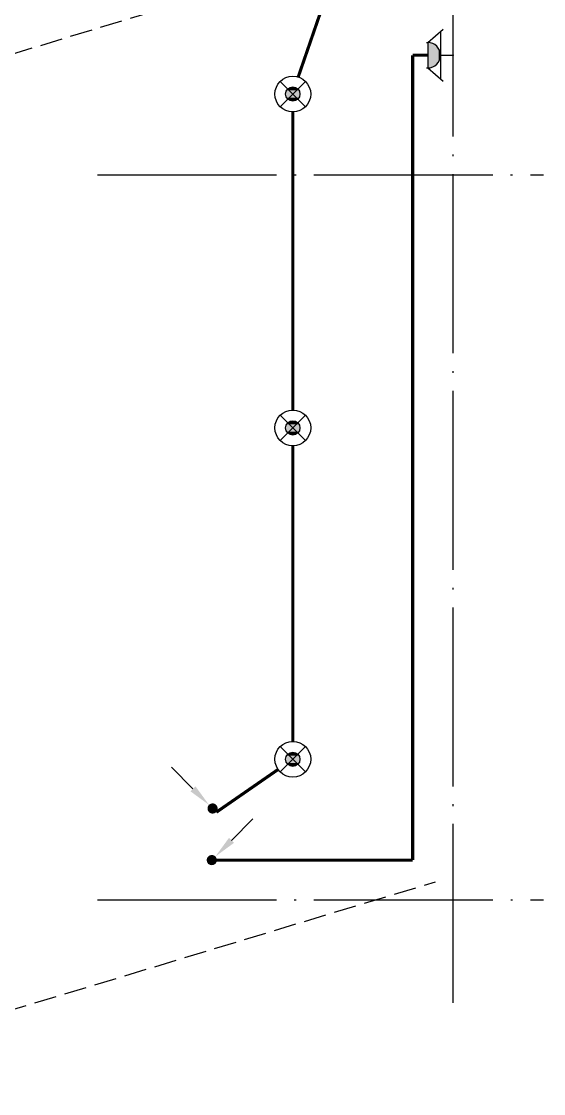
# Model space of a CAD drawing. Extents: x 115799 to 952918, y -190076 to 200966.
# Drawn here: x 898547 to 904386, y 89548 to 101527 of the extents above; entities that cross this region are included whole.
import ezdxf

# ---------------------------------------------------------------- set-up
doc = ezdxf.new("R2010")
doc.units = 0
doc.header["$LTSCALE"] = 1000
doc.header["$MEASUREMENT"] = 0
doc.linetypes.add('$0$DASH', pattern=[0.35, 0.25, -0.1])
doc.linetypes.add('DOTE', pattern=[2.42, 2, -0.2, 0.02, -0.2])
for name, color, linetype in [('A_AXIS-轴线', 1, 'DOTE'), ('EQUIP-插座', 80, 'Continuous'), ('EQUIP-照明', 3, 'Continuous'), ('LWIRE', 4, 'Continuous'), ('WIRE-照明', 1, 'Continuous')]:
    doc.layers.add(name, color=color, linetype=linetype)
doc.styles.add('_TCH_LABEL', font='COMPLEX', dxfattribs={"bigfont": 'GBCBIG'})
doc.styles.get("Standard").update_dxf_attribs({"font": 'gbenor.shx', "bigfont": 'gbcbig.shx'})

# ---------------------------------------------------------------- blocks, each defined once
blk = doc.blocks.new('$TelecSys$00000078')
for p, q in [((1.15, 1.15), (0.55, 0.55)), ((0.104, 0.104), (0.104, 0.104)), ((-0.104, -0.104), (-0.104, -0.104))]:
    blk.add_line(p, q)
at = {"const_width": 0.142}
blk.add_lwpolyline([(-0.071, 0, 1), (0.071, 0, 1)], format="xyb", close=True, dxfattribs=at)
blk.add_solid([(0.62, 0.48), (0.48, 0.62), (0.1, 0.1)])
at = {"width": 0.8, "flags": 9}
blk.add_attdef('A', (0, 0), '', height=0.00002, dxfattribs=at)
blk = doc.blocks.new('$equip$00001149')
for p, q in [((-0.354, 0.354), (0.354, -0.354)), ((0.354, 0.354), (-0.354, -0.354))]:
    blk.add_line(p, q)
for radius in [0.5, 0.2]:
    blk.add_circle((0, 0), radius)
for points in [[(-0.173, 0.1), (0.173, 0.1), (-0.2, 0), (0.2, 0)], [(-0.173, -0.1), (0.173, -0.1), (-0.2, 0), (0.2, 0)], [(-0.1, 0.173), (0.1, 0.173), (-0.173, 0.1), (0.173, 0.1)], [(0, 0.2), (0, 0.2), (-0.1, 0.173), (0.1, 0.173)], [(-0.1, -0.173), (0.1, -0.173), (-0.173, -0.1), (0.173, -0.1)], [(0, -0.2), (0, -0.2), (-0.1, -0.173), (0.1, -0.173)]]:
    blk.add_solid(points)
at = {"flags": 9}
blk.add_attdef('A', (0, 0), '', height=0.00002, dxfattribs=at)
blk = doc.blocks.new('$equip$00001248')
for p, q in [((-0.357, 0.714), (-0.724, 0.277)), ((-0.357, 0.75), (-0.357, 0.714)), ((0.357, 0.714), (-0.357, 0.714)), ((0.357, 0.75), (0.357, 0.714)), ((0.357, 0.714), (0.724, 0.277)), ((0.657, 0.357), (-0.657, 0.357)), ((0, 0.357), (0, 0))]:
    blk.add_line(p, q)
blk.add_arc((0, 0.714), 0.357, 180, 0)
for points in [[(0.309, 0.536), (-0.309, 0.536), (0.357, 0.714), (-0.357, 0.714)], [(0.179, 0.405), (-0.179, 0.405), (0.309, 0.536), (-0.309, 0.536)], [(0, 0.357), (0, 0.357), (0.179, 0.405), (-0.179, 0.405)]]:
    blk.add_solid(points)
at = {"layer": 'EQUIP-照明'}
for p in [(0, 0.714), (-0.657, 0.357), (0.657, 0.357), (0, 0)]:
    blk.add_point(p, dxfattribs=at)
at = {"layer": 'EQUIP-照明', "style": '_TCH_LABEL', "flags": 9}
blk.add_attdef('A', (0, 0), '', height=0.00002, dxfattribs=at)

msp = doc.modelspace()

# ---------------------------------------------------------------- linework, layer by layer
at = {"color": 8, "linetype": '$0$DASH'}
for p, q in [((895747.1, 100348.5), (903576, 102714.5)), ((895347.1, 89548.5), (903176, 91914.5))]:
    msp.add_line(p, q, dxfattribs=at)
at = {"layer": 'A_AXIS-轴线'}
for p, q in [((903376, 90560.6), (903376, 105006.3)), ((899398.2, 99814.5), (904386.2, 99814.5)), ((899398.3, 91714.5), (904386.2, 91714.5))]:
    msp.add_line(p, q, dxfattribs=at)
at = {"layer": 'WIRE-照明', "linetype": 'Continuous', "const_width": 35}
for points in [[(901642.3, 100906.7), (902258.9, 102692.5)], [(902922, 92157), (902922, 101150)], [(903090.3, 101150), (902922, 101150)], [(901582, 97185.5), (901582, 100516)], [(901582, 93483.5), (901582, 96785.5)], [(900726.6, 92691.8), (901417.5, 93169.7)], [(900704.5, 92157), (902922, 92157)]]:
    msp.add_lwpolyline(points, dxfattribs=at)

# ---------------------------------------------------------------- block references
at = {"layer": 'EQUIP-插座', "xscale": 400, "yscale": 400, "zscale": 400, "rotation": 90}
msp.add_blockref('$equip$00001248', (903376, 101150), dxfattribs=at)
at = {"layer": 'EQUIP-照明', "xscale": 400, "yscale": 400, "zscale": 400}
for p in [(901582, 100716), (901582, 96985.5), (901582, 93283.5)]:
    msp.add_blockref('$equip$00001149', p, dxfattribs=at)
at = {"layer": 'LWIRE', "yscale": 400, "zscale": 400}
for p, xscale in [((900684.9, 92733.5), -400), ((900676, 92157), 400)]:
    msp.add_blockref('$TelecSys$00000078', p, dxfattribs=dict(at, xscale=xscale))

doc.saveas('drawing.dxf')
